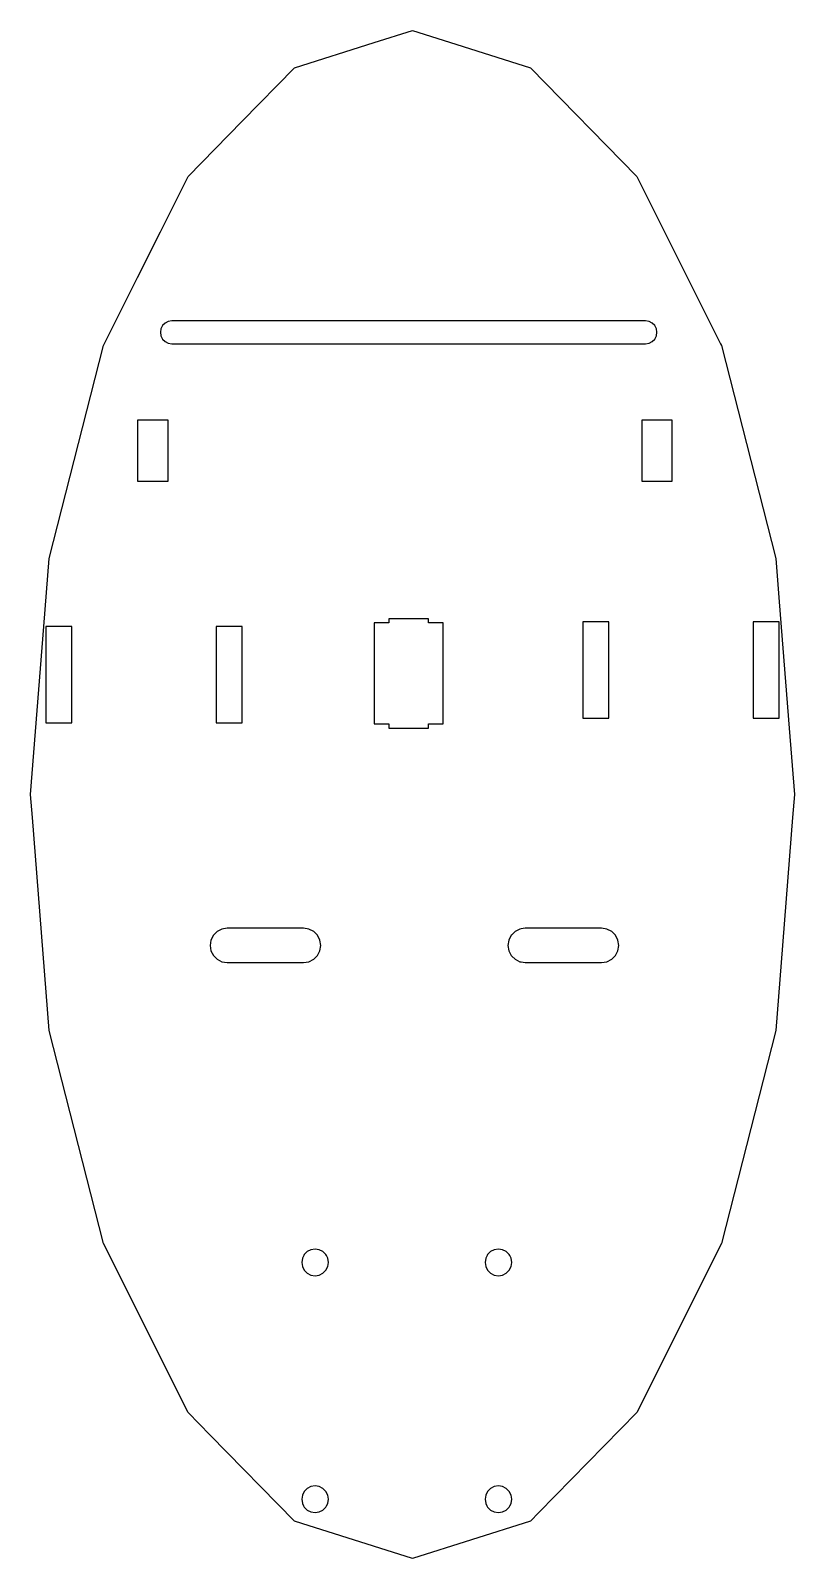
# Model space of a CAD drawing. Extents: x -97 to 3, y 105 to 305.
import ezdxf

# ---------------------------------------------------------------- set-up
doc = ezdxf.new("R2010")
doc.units = 0
doc.layers.get('0').update_dxf_attribs({"linetype": 'CONTINUOUS'})

msp = doc.modelspace()

# ---------------------------------------------------------------- linework, layer by layer
at = {"color": 7}
for p, q in [((-52.002998, 303.415337), (-47, 305)), ((-47, 305), (-42.998001, 303.732391)), ((-62.451, 300.106003), (-52.002998, 303.415337)), ((-42.998001, 303.732391), (-31.549, 300.106003)), ((-69.297997, 293.128326), (-62.451, 300.106003)), ((-31.549, 300.106003), (-17.611, 285.902)), ((-76.389, 285.902), (-69.297997, 293.128326)), ((-80.002998, 278.674324), (-76.389, 285.902)), ((-17.611, 285.902), (-14.998, 280.676239)), ((-14.998, 280.676239), (-6.658505, 263.998001)), ((-83.002998, 272.674599), (-80.002998, 278.674324)), ((-87.450996, 263.778999), (-83.002998, 272.674599)), ((-79.716003, 266.383003), (-79.93, 265.965)), ((-79.384003, 266.716003), (-79.716003, 266.383003)), ((-78.966003, 266.929001), (-79.384003, 266.716003)), ((-78.501999, 267.002998), (-78.966003, 266.929001)), ((-69.297997, 267.002998), (-78.501999, 267.002998)), ((-52.002998, 267.002998), (-69.297997, 267.002998)), ((-42.998001, 267.002998), (-52.002998, 267.002998)), ((-16.497999, 267.002998), (-42.998001, 267.002998)), ((-16.034, 266.929001), (-16.497999, 267.002998)), ((-15.616, 266.716003), (-16.034, 266.929001)), ((-15.284, 266.383003), (-15.616, 266.716003)), ((-15.071, 265.965), (-15.284, 266.383003)), ((-79.93, 265.965), (-80.002998, 265.5)), ((-80.002998, 265.5), (-79.93, 265.035)), ((-79.93, 265.035), (-79.716003, 264.617001)), ((-79.716003, 264.617001), (-79.384003, 264.284)), ((-79.384003, 264.284), (-78.966003, 264.070999)), ((-78.966003, 264.070999), (-78.501999, 263.998001)), ((-16.497999, 263.998001), (-16.034, 264.070999)), ((-16.034, 264.070999), (-15.616, 264.284)), ((-15.616, 264.284), (-15.284, 264.617001)), ((-15.284, 264.617001), (-15.071, 265.035)), ((-14.998, 265.5), (-15.071, 265.965)), ((-15.071, 265.035), (-14.998, 265.5)), ((-94.553001, 235.902), (-87.450996, 263.778999)), ((-78.501999, 263.998001), (-69.297997, 263.998001)), ((-69.297997, 263.998001), (-52.002998, 263.998001)), ((-52.002998, 263.998001), (-42.998001, 263.998001)), ((-42.998001, 263.998001), (-16.997999, 263.998001)), ((-16.997999, 263.998001), (-16.497999, 263.998001)), ((-6.658505, 263.998001), (-6.549, 263.778999)), ((-6.549, 263.778999), (0.553, 235.902)), ((-80.002998, 254.002998), (-83.002998, 254.002998)), ((-83.002998, 254.002998), (-83.002998, 245.998001)), ((-79.001999, 254.002998), (-80.002998, 254.002998)), ((-79.001999, 245.998001), (-79.001999, 254.002998)), ((-12.998, 254.002998), (-16.997999, 254.002998)), ((-16.997999, 254.002998), (-16.997999, 245.998001)), ((-12.998, 245.998001), (-12.998, 254.002998)), ((-83.002998, 245.998001), (-80.002998, 245.998001)), ((-80.002998, 245.998001), (-79.001999, 245.998001)), ((-16.997999, 245.998001), (-12.998, 245.998001)), ((-95.257675, 227.003), (-94.553001, 235.902)), ((0.553, 235.902), (1.002, 230.231792)), ((1.002, 230.231792), (2.311321, 213.697)), ((-44.898998, 228.002001), (-50.101002, 228.002001)), ((-50.101002, 228.002001), (-50.101002, 227.452)), ((-44.898998, 227.452), (-44.898998, 228.002001)), ((-97, 205), (-95.257675, 227.003)), ((-91.601997, 227.003), (-95.002998, 227.003)), ((-95.002998, 227.003), (-95.002998, 214.398)), ((-91.601997, 214.398), (-91.601997, 227.003)), ((-69.297997, 227.003), (-72.697998, 227.003)), ((-72.697998, 227.003), (-72.697998, 214.398)), ((-69.297997, 214.398), (-69.297997, 227.003)), ((-50.101002, 227.452), (-52.002998, 227.452)), ((-52.002998, 227.452), (-52.002998, 214.248)), ((-42.998001, 227.452), (-44.898998, 227.452)), ((-42.998001, 214.248), (-42.998001, 227.452)), ((-21.302, 227.603001), (-24.702999, 227.603001)), ((-24.702999, 227.603001), (-24.702999, 214.998)), ((-21.302, 214.998), (-21.302, 227.603001)), ((1.002, 227.603001), (-2.398, 227.603001)), ((-2.398, 227.603001), (-2.398, 214.998)), ((1.002, 214.998), (1.002, 227.603001)), ((-95.002998, 214.398), (-91.601997, 214.398)), ((-72.697998, 214.398), (-69.297997, 214.398)), ((-69.297997, 214.398), (-69.297997, 214.398)), ((-52.002998, 214.248), (-50.101002, 214.248)), ((-50.101002, 214.248), (-50.101002, 213.697)), ((-44.898998, 213.697), (-44.898998, 214.248)), ((-44.898998, 214.248), (-42.998001, 214.248)), ((-24.702999, 214.998), (-21.302, 214.998)), ((-2.398, 214.998), (1.002, 214.998)), ((-50.101002, 213.697), (-44.898998, 213.697)), ((2.311321, 213.697), (3, 205)), ((-96.762444, 202), (-97, 205)), ((3, 205), (2.762443, 202)), ((-94.553001, 174.098), (-96.762444, 202)), ((2.762443, 202), (1.257675, 182.997)), ((-73.071999, 186.574), (-73.391998, 185.945999)), ((-72.574997, 187.072), (-73.071999, 186.574)), ((-71.946999, 187.392), (-72.574997, 187.072)), ((-71.251999, 187.503), (-71.946999, 187.392)), ((-65.536003, 187.503), (-71.251999, 187.503)), ((-61.502998, 187.503), (-65.536003, 187.503)), ((-61.250999, 187.503), (-61.502998, 187.503)), ((-60.556, 187.392), (-61.250999, 187.503)), ((-59.928001, 187.072), (-60.556, 187.392)), ((-59.431, 186.574), (-59.928001, 187.072)), ((-59.111, 185.945999), (-59.431, 186.574)), ((-34.069, 186.574), (-34.389, 185.945999)), ((-33.998001, 186.645143), (-34.069, 186.574)), ((-33.571999, 187.072), (-33.998001, 186.645143)), ((-32.944, 187.392), (-33.571999, 187.072)), ((-32.768002, 187.42011), (-32.944, 187.392)), ((-32.249001, 187.503), (-32.768002, 187.42011)), ((-22.247999, 187.503), (-32.249001, 187.503)), ((-21.552999, 187.392), (-22.247999, 187.503)), ((-20.924999, 187.072), (-21.552999, 187.392)), ((-20.427999, 186.574), (-20.924999, 187.072)), ((-20.108, 185.945999), (-20.427999, 186.574)), ((-73.391998, 185.945999), (-73.502998, 185.25)), ((-73.502998, 185.25), (-73.391998, 184.554001)), ((-73.391998, 184.554001), (-73.071999, 183.926001)), ((-59.431, 183.926001), (-59.111, 184.554001)), ((-59.000999, 185.25), (-59.111, 185.945999)), ((-59.111, 184.554001), (-59.000999, 185.25)), ((-34.389, 185.945999), (-34.499001, 185.25)), ((-34.499001, 185.25), (-34.389, 184.554001)), ((-34.389, 184.554001), (-34.069, 183.926001)), ((-20.427999, 183.926001), (-20.108, 184.554001)), ((-19.997999, 185.25), (-20.108, 185.945999)), ((-20.108, 184.554001), (-19.997999, 185.25)), ((-73.071999, 183.926001), (-72.574997, 183.428)), ((-72.574997, 183.428), (-71.946999, 183.108)), ((-71.946999, 183.108), (-71.251999, 182.997)), ((-71.251999, 182.997), (-65.536003, 182.997)), ((-65.536003, 182.997), (-61.502998, 182.997)), ((-61.502998, 182.997), (-61.250999, 182.997)), ((-61.250999, 182.997), (-60.556, 183.108)), ((-60.556, 183.108), (-59.928001, 183.428)), ((-59.928001, 183.428), (-59.431, 183.926001)), ((-34.069, 183.926001), (-33.998001, 183.854856)), ((-33.998001, 183.854856), (-33.571999, 183.428)), ((-33.571999, 183.428), (-32.944, 183.108)), ((-32.944, 183.108), (-32.768002, 183.079891)), ((-32.768002, 183.079891), (-32.249001, 182.997)), ((-32.249001, 182.997), (-22.247999, 182.997)), ((-22.247999, 182.997), (-21.552999, 183.108)), ((-21.552999, 183.108), (-20.924999, 183.428)), ((-20.924999, 183.428), (-20.427999, 183.926001)), ((1.257675, 182.997), (0.553, 174.098)), ((-87.450996, 146.221001), (-94.553001, 174.098)), ((0.553, 174.098), (-6.549, 146.221001)), ((-76.389, 124.098), (-87.450996, 146.221001)), ((-6.549, 146.221001), (-17.611, 124.098)), ((-61.416, 144.292999), (-61.502998, 143.751999)), ((-61.231525, 144.655998), (-61.416, 144.292999)), ((-61.167999, 144.780998), (-61.231525, 144.655998)), ((-60.780998, 145.167999), (-61.167999, 144.780998)), ((-60.292999, 145.416), (-60.780998, 145.167999)), ((-59.751999, 145.502998), (-60.292999, 145.416)), ((-59.210999, 145.416), (-59.751999, 145.502998)), ((-58.723, 145.167999), (-59.210999, 145.416)), ((-58.335999, 144.780998), (-58.723, 145.167999)), ((-58.272476, 144.655998), (-58.335999, 144.780998)), ((-58.088001, 144.292999), (-58.272476, 144.655998)), ((-58.001999, 143.751999), (-58.088001, 144.292999)), ((-37.411999, 144.292999), (-37.498001, 143.751999)), ((-37.227524, 144.655998), (-37.411999, 144.292999)), ((-37.164001, 144.780998), (-37.227524, 144.655998)), ((-36.777, 145.167999), (-37.164001, 144.780998)), ((-36.289001, 145.416), (-36.777, 145.167999)), ((-35.748001, 145.502998), (-36.289001, 145.416)), ((-35.207001, 145.416), (-35.748001, 145.502998)), ((-34.719002, 145.167999), (-35.207001, 145.416)), ((-34.332001, 144.780998), (-34.719002, 145.167999)), ((-34.268475, 144.655998), (-34.332001, 144.780998)), ((-34.084, 144.292999), (-34.268475, 144.655998)), ((-33.998001, 143.751999), (-34.084, 144.292999)), ((-61.502998, 143.751999), (-61.416, 143.210999)), ((-61.416, 143.210999), (-61.167999, 142.723)), ((-61.167999, 142.723), (-60.780998, 142.335999)), ((-60.780998, 142.335999), (-60.292999, 142.088001)), ((-60.292999, 142.088001), (-59.751999, 142.001999)), ((-59.751999, 142.001999), (-59.210999, 142.088001)), ((-59.210999, 142.088001), (-58.723, 142.335999)), ((-58.723, 142.335999), (-58.335999, 142.723)), ((-58.335999, 142.723), (-58.088001, 143.210999)), ((-58.088001, 143.210999), (-58.001999, 143.751999)), ((-37.498001, 143.751999), (-37.411999, 143.210999)), ((-37.411999, 143.210999), (-37.164001, 142.723)), ((-37.164001, 142.723), (-36.777, 142.335999)), ((-36.777, 142.335999), (-36.289001, 142.088001)), ((-36.289001, 142.088001), (-35.748001, 142.001999)), ((-35.748001, 142.001999), (-35.207001, 142.088001)), ((-35.207001, 142.088001), (-34.719002, 142.335999)), ((-34.719002, 142.335999), (-34.332001, 142.723)), ((-34.332001, 142.723), (-34.084, 143.210999)), ((-34.084, 143.210999), (-33.998001, 143.751999)), ((-73.502998, 121.156921), (-76.389, 124.098)), ((-17.611, 124.098), (-30.466656, 110.997002)), ((-62.451, 109.893997), (-73.502998, 121.156921)), ((-60.780998, 114.164001), (-61.167999, 113.777)), ((-60.292999, 114.412003), (-60.780998, 114.164001)), ((-59.751999, 114.498001), (-60.292999, 114.412003)), ((-59.210999, 114.412003), (-59.751999, 114.498001)), ((-58.723, 114.164001), (-59.210999, 114.412003)), ((-58.335999, 113.777), (-58.723, 114.164001)), ((-36.777, 114.164001), (-37.164001, 113.777)), ((-36.289001, 114.412003), (-36.777, 114.164001)), ((-35.748001, 114.498001), (-36.289001, 114.412003)), ((-35.207001, 114.412003), (-35.748001, 114.498001)), ((-34.719002, 114.164001), (-35.207001, 114.412003)), ((-34.332001, 113.777), (-34.719002, 114.164001)), ((-61.416, 113.289001), (-61.502998, 112.748001)), ((-61.502998, 112.748001), (-61.416, 112.207001)), ((-61.167999, 113.777), (-61.416, 113.289001)), ((-61.416, 112.207001), (-61.253883, 111.888)), ((-58.088001, 113.289001), (-58.335999, 113.777)), ((-58.250114, 111.888), (-58.088001, 112.207001)), ((-58.001999, 112.748001), (-58.088001, 113.289001)), ((-58.088001, 112.207001), (-58.001999, 112.748001)), ((-37.411999, 113.289001), (-37.498001, 112.748001)), ((-37.498001, 112.748001), (-37.411999, 112.207001)), ((-37.164001, 113.777), (-37.411999, 113.289001)), ((-37.411999, 112.207001), (-37.249886, 111.888)), ((-34.084, 113.289001), (-34.332001, 113.777)), ((-34.246117, 111.888), (-34.084, 112.207001)), ((-33.998001, 112.748001), (-34.084, 113.289001)), ((-34.084, 112.207001), (-33.998001, 112.748001)), ((-61.253883, 111.888), (-61.167999, 111.719002)), ((-61.167999, 111.719002), (-60.780998, 111.332001)), ((-60.780998, 111.332001), (-60.292999, 111.084)), ((-60.292999, 111.084), (-59.751999, 110.997002)), ((-59.751999, 110.997002), (-59.210999, 111.084)), ((-59.210999, 111.084), (-58.723, 111.332001)), ((-58.723, 111.332001), (-58.335999, 111.719002)), ((-58.335999, 111.719002), (-58.250114, 111.888)), ((-37.249886, 111.888), (-37.164001, 111.719002)), ((-37.164001, 111.719002), (-36.777, 111.332001)), ((-36.777, 111.332001), (-36.289001, 111.084)), ((-36.289001, 111.084), (-35.748001, 110.997002)), ((-35.748001, 110.997002), (-35.207001, 111.084)), ((-35.207001, 111.084), (-34.719002, 111.332001)), ((-34.719002, 111.332001), (-34.332001, 111.719002)), ((-34.332001, 111.719002), (-34.246117, 111.888)), ((-30.466656, 110.997002), (-31.549, 109.893997)), ((-61.502998, 109.593727), (-62.451, 109.893997)), ((-47, 105), (-61.502998, 109.593727)), ((-31.549, 109.893997), (-47, 105))]:
    msp.add_line(p, q, dxfattribs=at)

doc.saveas('drawing.dxf')
